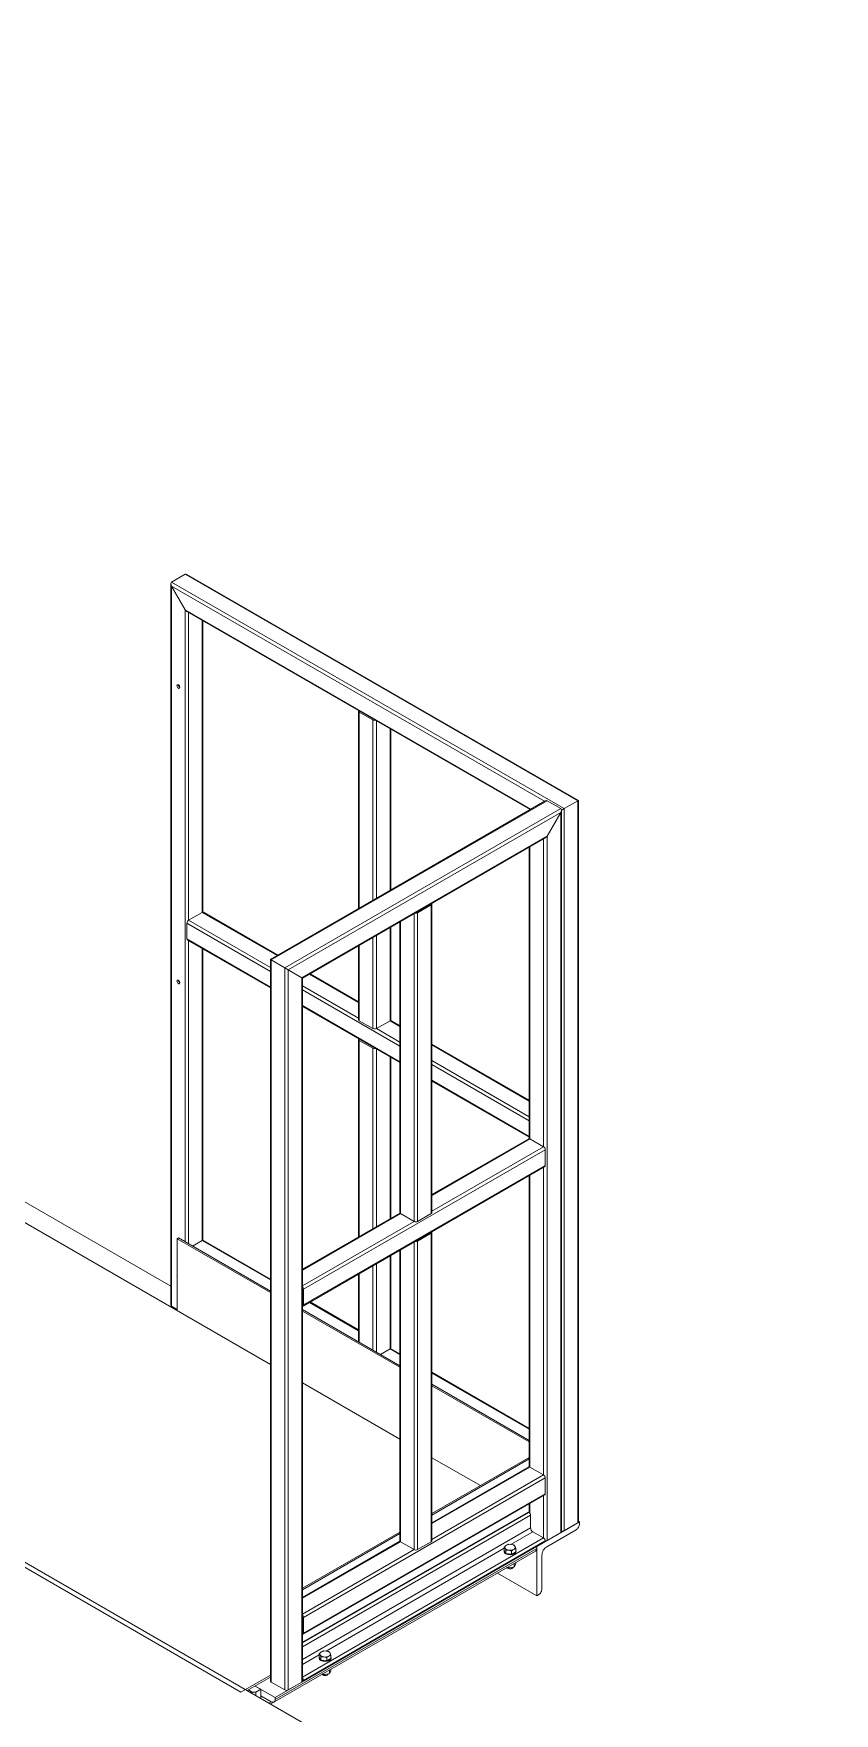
# Model space of a CAD drawing. Header units: millimetres. Extents: x -5 to 1510635, y -6 to 71285.
# Drawn here: x 1276119 to 1277114, y 12401 to 14490 of the extents above; entities that cross this region are included whole.
import ezdxf

# ---------------------------------------------------------------- set-up
doc = ezdxf.new("R2010")
doc.units = ezdxf.units.MM
doc.header["$LTSCALE"] = 1000
doc.linetypes.add('HIDDEN', pattern=[0.375, 0.25, -0.125])
doc.linetypes.add('PHANTOM', pattern=[2.5, 1.25, -0.25, 0.25, -0.25, 0.25, -0.25])
for name, color, linetype in [('2', 42, 'Continuous'), ('MP-4', 4, 'HIDDEN'), ('TR-PT-50020', 7, 'Continuous')]:
    doc.layers.add(name, color=color, linetype=linetype)

msp = doc.modelspace()

# ---------------------------------------------------------------- linework, layer by layer
at = {"layer": '2', "color": 6, "linetype": 'PHANTOM'}
msp.add_arc((1275218.259, 12212.212), 3135.026, 146.209252, 107.895356, dxfattribs=at)
at = {"layer": 'MP-4', "color": 1, "linetype": 'Continuous', "lineweight": 15}
for p, q in [((1276307.201, 13817.446), (1276290.23, 13807.648)), ((1276307.201, 13817.446), (1276290.23, 13807.648)), ((1276795.105, 13535.755), (1276307.201, 13817.446)), ((1276795.983, 13536.262), (1276309.322, 13817.236)), ((1276289.352, 13805.706), (1276289.352, 12908.277)), ((1276778.134, 13525.957), (1276290.23, 13807.648)), ((1276290.23, 13802.749), (1276307.201, 13773.355)), ((1276753.921, 13535.037), (1276290.23, 13802.749)), ((1276290.23, 13802.749), (1276290.23, 12907.052)), ((1276307.201, 13773.355), (1276290.23, 13802.749)), ((1276736.95, 13525.239), (1276307.201, 13773.355)), ((1276307.201, 13773.355), (1276307.201, 12987.069)), ((1276309.322, 13771.116), (1276736.072, 13524.732)), ((1276311.444, 13769.891), (1276311.443, 13387.152)), ((1276328.414, 13760.093), (1276328.414, 13396.95)), ((1276329.293, 13397.238), (1276329.293, 13759.586)), ((1276522.697, 13647.207), (1276522.697, 13401.54)), ((1276540.546, 13636.184), (1276523.576, 13645.982)), ((1276523.576, 13402.047), (1276523.576, 13645.982)), ((1276540.546, 13411.845), (1276540.546, 13636.184)), ((1276544.789, 13414.295), (1276544.789, 13635.169)), ((1276561.759, 13424.093), (1276561.759, 13625.371)), ((1276562.638, 13424.6), (1276562.638, 13624.864)), ((1276754.799, 13535.545), (1276413.095, 13338.262)), ((1276756.921, 13535.755), (1276413.974, 13337.754)), ((1276773.891, 13525.957), (1276430.945, 13327.956)), ((1276773.891, 13521.058), (1276435.187, 13325.507)), ((1276756.921, 13535.755), (1276773.891, 13525.957)), ((1276773.891, 13525.957), (1276756.921, 13535.755)), ((1276756.921, 13491.664), (1276773.891, 13521.058)), ((1276756.921, 13491.664), (1276773.891, 13521.058)), ((1276773.891, 13521.058), (1276773.891, 12625.361)), ((1276778.134, 13525.957), (1276774.77, 13524.015)), ((1276778.134, 13525.957), (1276774.77, 13524.015)), ((1276774.77, 12626.586), (1276774.77, 13524.015)), ((1276795.105, 13535.755), (1276778.134, 13525.957)), ((1276778.134, 13525.957), (1276795.105, 13535.755)), ((1276778.134, 13525.957), (1276778.134, 12627.811)), ((1276795.105, 13535.755), (1276795.104, 12637.609)), ((1276795.105, 13535.755), (1276795.983, 13536.262)), ((1276795.105, 13535.755), (1276795.983, 13536.262)), ((1276795.983, 12638.833), (1276795.983, 13536.262)), ((1276756.921, 13491.664), (1276452.158, 13315.709)), ((1276453.036, 13315.202), (1276754.799, 13489.425)), ((1276734.829, 13477.895), (1276734.829, 13115.546)), ((1276735.708, 13478.402), (1276735.708, 13115.259)), ((1276752.678, 13488.2), (1276752.678, 13105.461)), ((1276756.921, 13491.664), (1276756.921, 12615.563)), ((1276328.414, 13396.95), (1276311.443, 13387.152)), ((1276421.581, 13343.161), (1276328.414, 13396.95)), ((1276422.459, 13343.668), (1276329.914, 13397.099)), ((1276591.811, 13012.585), (1276591.811, 13395.323)), ((1276613.025, 13406.136), (1276596.054, 13396.338)), ((1276596.054, 13012.585), (1276596.054, 13396.338)), ((1276613.025, 13022.383), (1276613.025, 13406.136)), ((1276613.903, 13023.607), (1276613.903, 13407.361)), ((1276309.322, 13383.478), (1276309.322, 13363.882)), ((1276413.095, 13323.565), (1276309.322, 13383.478)), ((1276413.095, 13328.464), (1276311.443, 13387.152)), ((1276561.759, 13262.228), (1276561.759, 13377.973)), ((1276562.638, 13263.453), (1276562.638, 13378.48)), ((1276573.962, 13385.018), (1276573.962, 13023.607)), ((1276574.841, 13022.383), (1276574.841, 13385.525)), ((1276413.095, 13303.969), (1276309.322, 13363.882)), ((1276309.943, 13362.509), (1276413.095, 13302.954)), ((1276311.443, 13361.643), (1276311.443, 12984.62)), ((1276328.414, 13351.845), (1276328.414, 12988.702)), ((1276329.293, 12988.989), (1276329.293, 13351.338)), ((1276522.697, 13355.42), (1276522.697, 13263.453)), ((1276523.576, 13262.228), (1276523.576, 13355.927)), ((1276540.546, 13252.43), (1276540.546, 13365.725)), ((1276544.789, 13252.43), (1276544.789, 13368.175)), ((1276413.974, 13337.754), (1276413.095, 13338.262)), ((1276413.974, 13337.754), (1276413.095, 13338.262)), ((1276413.095, 13338.262), (1276413.095, 12440.833)), ((1276413.974, 13337.754), (1276430.945, 13327.956)), ((1276413.974, 13337.754), (1276430.945, 13327.956)), ((1276413.974, 13337.754), (1276413.974, 12439.608)), ((1276435.187, 13325.507), (1276430.945, 13327.956)), ((1276430.945, 13327.956), (1276430.945, 12429.81)), ((1276435.187, 13325.507), (1276430.945, 13327.956)), ((1276435.187, 13325.507), (1276452.158, 13315.709)), ((1276435.187, 13325.507), (1276435.187, 12429.81)), ((1276452.158, 13315.709), (1276435.187, 13325.507)), ((1276452.158, 13315.709), (1276453.036, 13315.202)), ((1276452.158, 13315.709), (1276452.158, 12439.608)), ((1276452.158, 13315.709), (1276453.036, 13315.202)), ((1276453.036, 12440.833), (1276453.036, 13315.202)), ((1276522.697, 13284.781), (1276461.522, 13320.101)), ((1276522.697, 13285.796), (1276462.4, 13320.608)), ((1276522.697, 13265.185), (1276453.036, 13305.404)), ((1276573.962, 13230.688), (1276453.036, 13300.505)), ((1276573.962, 13211.092), (1276453.036, 13280.909)), ((1276453.036, 13279.894), (1276573.962, 13210.078)), ((1276289.352, 12932.055), (1275736.566, 13251.206)), ((1276540.546, 13252.43), (1276523.576, 13262.228)), ((1276561.759, 13262.228), (1276544.789, 13252.43)), ((1276573.962, 13235.587), (1276544.789, 13252.43)), ((1276573.962, 13255.183), (1276561.759, 13262.228)), ((1276573.962, 13256.198), (1276562.447, 13262.846)), ((1275715.352, 13237.489), (1276413.095, 12834.647)), ((1276522.697, 13238.958), (1276522.697, 12993.292)), ((1276523.575, 12993.799), (1276523.576, 13237.734)), ((1276540.546, 13227.936), (1276523.576, 13237.734)), ((1276540.546, 13003.597), (1276540.546, 13227.936)), ((1276544.789, 13006.047), (1276544.789, 13226.921)), ((1276734.829, 13163.321), (1276613.903, 13233.138)), ((1276734.829, 13162.307), (1276613.903, 13232.123)), ((1276561.759, 13015.845), (1276561.759, 13217.123)), ((1276562.638, 13016.352), (1276562.638, 13216.616)), ((1276734.829, 13142.711), (1276613.903, 13212.527)), ((1276734.829, 13137.812), (1276613.903, 13207.628)), ((1276734.829, 13118.216), (1276613.903, 13188.032)), ((1276613.903, 13187.018), (1276734.829, 13117.201)), ((1276754.799, 13101.787), (1276454.279, 12928.281)), ((1276734.208, 13115.408), (1276613.903, 13045.95)), ((1276735.708, 13115.259), (1276613.903, 13044.935)), ((1276752.678, 13105.461), (1276613.903, 13025.339)), ((1276735.708, 13115.259), (1276752.678, 13105.461)), ((1276754.799, 13101.787), (1276754.799, 13082.191)), ((1276453.658, 12907.312), (1276754.178, 13080.818)), ((1276754.799, 13082.191), (1276454.279, 12908.685)), ((1276752.678, 13079.952), (1276752.678, 12697.213)), ((1276734.829, 13069.646), (1276734.829, 12707.298)), ((1276735.708, 13070.154), (1276735.708, 12707.011)), ((1276376.497, 12427.116), (1275344.121, 13023.158)), ((1276574.153, 13023), (1276453.036, 12953.073)), ((1276574.841, 13022.383), (1276453.036, 12952.059)), ((1276591.811, 13012.585), (1276574.841, 13022.383)), ((1276613.025, 13022.383), (1276596.054, 13012.585)), ((1276591.811, 13012.585), (1276453.036, 12932.463)), ((1276613.025, 12997.888), (1276596.054, 12988.09)), ((1276613.025, 12614.134), (1276613.025, 12997.888)), ((1276613.903, 12615.359), (1276613.903, 12999.112)), ((1276298.716, 12991.968), (1276297.089, 12991.029)), ((1276297.089, 12901.623), (1276297.089, 12991.029)), ((1276297.089, 12991.029), (1276413.095, 12924.053)), ((1276298.716, 12991.968), (1276413.095, 12925.931)), ((1276328.414, 12988.702), (1276316.393, 12981.762)), ((1276413.095, 12939.811), (1276328.414, 12988.702)), ((1276413.095, 12940.826), (1276329.914, 12988.851)), ((1276573.962, 12976.77), (1276573.962, 12615.359)), ((1276574.841, 12614.134), (1276574.841, 12977.277)), ((1276591.811, 12604.336), (1276591.811, 12987.075)), ((1276596.054, 12604.336), (1276596.054, 12988.09)), ((1276540.546, 12852.347), (1276540.546, 12957.477)), ((1276544.789, 12849.898), (1276544.789, 12959.927)), ((1276561.759, 12853.98), (1276561.759, 12969.724)), ((1276562.638, 12855.205), (1276562.638, 12970.232)), ((1276522.697, 12947.172), (1276522.697, 12862.652)), ((1276523.575, 12862.145), (1276523.575, 12947.679)), ((1276454.279, 12928.281), (1276454.279, 12908.685)), ((1276522.697, 12876.533), (1276461.522, 12911.852)), ((1276522.697, 12877.547), (1276462.4, 12912.36)), ((1276290.23, 12907.052), (1276297.089, 12903.092)), ((1276453.036, 12902.871), (1276573.962, 12833.054)), ((1276453.036, 12900.993), (1276573.962, 12831.176)), ((1276561.759, 12853.98), (1276549.738, 12847.04)), ((1276573.962, 12846.935), (1276561.759, 12853.98)), ((1276573.962, 12847.949), (1276562.447, 12854.597)), ((1276453.036, 12811.587), (1276573.962, 12741.77)), ((1276734.829, 12755.073), (1276613.903, 12824.889)), ((1276734.829, 12754.058), (1276613.903, 12823.875)), ((1276613.903, 12809.994), (1276734.829, 12740.178)), ((1276613.903, 12808.116), (1276734.829, 12738.3)), ((1277798.492, 11612.659), (1275889.304, 12714.929)), ((1276613.903, 12649.179), (1276734.829, 12718.996)), ((1276613.903, 12718.71), (1276674.119, 12683.945)), ((1276613.903, 12647.301), (1276734.829, 12717.118)), ((1276734.208, 12707.159), (1276613.903, 12637.702)), ((1276735.708, 12707.011), (1276613.903, 12636.687)), ((1276735.708, 12707.011), (1276752.678, 12697.213)), ((1276754.799, 12693.539), (1276454.279, 12520.033)), ((1276752.678, 12697.213), (1276613.903, 12617.091)), ((1276754.799, 12693.539), (1276754.799, 12673.943)), ((1276453.658, 12499.064), (1276754.178, 12672.569)), ((1276754.799, 12673.943), (1276454.279, 12500.437)), ((1276734.829, 12661.398), (1276734.829, 12650.284)), ((1276735.708, 12661.905), (1276735.708, 12649.232)), ((1276752.678, 12671.703), (1276752.678, 12618.829)), ((1276733.586, 12651.081), (1276453.036, 12489.105)), ((1276453.036, 12488.289), (1276734.293, 12650.672)), ((1276736.415, 12646.998), (1276453.036, 12483.39)), ((1276734.293, 12650.672), (1276733.586, 12651.081)), ((1276736.415, 12631.485), (1276736.415, 12646.998)), ((1276453.036, 12467.876), (1276736.415, 12631.485)), ((1276453.036, 12556.303), (1276573.962, 12626.119)), ((1276453.036, 12554.425), (1276573.962, 12624.241)), ((1276739.243, 12626.586), (1276712.03, 12610.874)), ((1276752.678, 12618.829), (1276739.243, 12626.586)), ((1276744.193, 12608.215), (1276797.226, 12638.833)), ((1276792.983, 12629.035), (1276756.567, 12608.011)), ((1276756.921, 12615.563), (1276773.891, 12625.361)), ((1276778.134, 12627.811), (1276795.104, 12637.609)), ((1276797.226, 12638.833), (1276795.983, 12639.551)), ((1276797.226, 12638.833), (1276797.226, 12636.384)), ((1276417.474, 12414.767), (1276742.743, 12602.561)), ((1276744.193, 12608.215), (1276418.924, 12420.42)), ((1276418.924, 12417.971), (1276744.193, 12605.765)), ((1276453.036, 12445.831), (1276752.678, 12618.829)), ((1276574.153, 12614.752), (1276453.036, 12544.825)), ((1276574.841, 12614.134), (1276453.036, 12543.81)), ((1276591.811, 12604.336), (1276453.036, 12524.215)), ((1276754.799, 12615.155), (1276454.279, 12441.649)), ((1276754.799, 12614.338), (1276454.279, 12440.833)), ((1276703.709, 12606.07), (1276482.22, 12478.194)), ((1276591.811, 12604.336), (1276574.841, 12614.134)), ((1276613.025, 12614.134), (1276596.054, 12604.336)), ((1276703.459, 12602.744), (1276703.459, 12602.091)), ((1276703.709, 12607.882), (1276703.709, 12603.866)), ((1276705.652, 12599.68), (1276703.709, 12603.866)), ((1276705.652, 12603.697), (1276704.68, 12606.264)), ((1276705.652, 12603.697), (1276705.652, 12599.68)), ((1276712.901, 12598.558), (1276705.652, 12599.68)), ((1276709.016, 12610.947), (1276712.641, 12610.86)), ((1276712.901, 12602.575), (1276709.276, 12603.61)), ((1276712.901, 12602.575), (1276712.901, 12598.558)), ((1276718.209, 12601.623), (1276712.901, 12598.558)), ((1276716.266, 12609.825), (1276717.237, 12608.206)), ((1276718.209, 12605.639), (1276718.209, 12601.623)), ((1276718.459, 12602.091), (1276718.459, 12602.744)), ((1276744.193, 12546.977), (1276744.193, 12608.215)), ((1276744.193, 12605.765), (1276744.193, 12608.215)), ((1276754.799, 12614.338), (1276754.799, 12615.155)), ((1276708.13, 12581.311), (1276708.661, 12581.005)), ((1276709.016, 12581.922), (1276709.016, 12583.089)), ((1276713.257, 12581.005), (1276713.787, 12581.311)), ((1276716.266, 12583.044), (1276716.266, 12587.167)), ((1276718.209, 12587.229), (1276718.209, 12588.396)), ((1276750.557, 12597.6), (1276750.557, 12555.551)), ((1276744.193, 12546.977), (1276695.331, 12575.188)), ((1276454.279, 12520.033), (1276454.279, 12500.437)), ((1276473.899, 12473.39), (1276453.036, 12461.344)), ((1276473.899, 12475.202), (1276473.899, 12471.185)), ((1276475.842, 12471.016), (1276474.871, 12473.583)), ((1276479.207, 12478.266), (1276482.831, 12478.179)), ((1276486.456, 12477.144), (1276487.428, 12475.525)), ((1276488.399, 12472.959), (1276488.399, 12468.942)), ((1276473.649, 12470.063), (1276473.649, 12469.41)), ((1276475.842, 12466.999), (1276473.899, 12471.185)), ((1276475.842, 12471.016), (1276475.842, 12466.999)), ((1276483.092, 12465.878), (1276475.842, 12466.999)), ((1276483.092, 12469.894), (1276479.467, 12470.929)), ((1276483.092, 12469.894), (1276483.092, 12465.878)), ((1276488.399, 12468.942), (1276483.092, 12465.878)), ((1276486.456, 12450.363), (1276486.456, 12454.487)), ((1276488.399, 12454.549), (1276488.399, 12455.715)), ((1276488.649, 12469.41), (1276488.649, 12470.063)), ((1276413.095, 12448.246), (1276376.497, 12427.116)), ((1276413.095, 12445.633), (1276384.417, 12429.075)), ((1276418.924, 12420.42), (1276394.175, 12434.709)), ((1276394.175, 12434.709), (1276401.246, 12430.627)), ((1276413.974, 12439.608), (1276430.945, 12429.81)), ((1276435.187, 12429.81), (1276452.158, 12439.608)), ((1276453.036, 12441.55), (1276454.279, 12440.833)), ((1276454.279, 12440.833), (1276454.279, 12441.649)), ((1276478.321, 12448.63), (1276478.851, 12448.324)), ((1276479.207, 12449.242), (1276479.207, 12450.408)), ((1276483.447, 12448.324), (1276483.978, 12448.63)), ((1276385.69, 12429.81), (1276390.639, 12426.952)), ((1276390.639, 12426.952), (1276394.882, 12426.952)), ((1276390.639, 12425.483), (1276390.639, 12426.952)), ((1276401.246, 12430.627), (1276394.882, 12426.952)), ((1276394.882, 12426.952), (1276394.882, 12423.033)), ((1276401.246, 12430.627), (1276401.246, 12419.359)), ((1276401.246, 12422.462), (1276413.974, 12415.113)), ((1276411.287, 12413.562), (1276413.974, 12415.113)), ((1276413.337, 12412.378), (1276417.467, 12414.763)), ((1276418.924, 12417.971), (1276418.924, 12420.42))]:
    msp.add_line(p, q, dxfattribs=at)
for centre, radius, start, end in [((1276714.351, 12596.564), 15.535, 120.94258, 133.234746), ((1276697.507, 12603.06), 7.856, 24.063212, 37.864302), ((1276707.117, 12589.156), 14.615, 81.502983, 95.755099), ((1276711.303, 12601.354), 9.861, 103.409646, 120.066424), ((1276710.003, 12594.754), 16.321, 67.435763, 80.699447), ((1276723.543, 12591.257), 15.535, 120.94258, 133.234746), ((1276720.496, 12596.047), 9.861, 103.409646, 120.066424), ((1276696.356, 12598.837), 22.887, 17.289076, 24.163803), ((1276712.005, 12593.227), 11.693, 244.910185, 255.191715), ((1276710.473, 12596.5), 14.65, 264.294056, 293.293895), ((1276705.91, 12590.394), 12.699, 324.635924, 345.571901), ((1276484.541, 12463.883), 15.535, 120.94258, 133.234746), ((1276467.697, 12470.379), 7.856, 24.063212, 37.864302), ((1276481.493, 12468.673), 9.861, 103.409646, 120.066424), ((1276480.194, 12462.073), 16.321, 67.435763, 80.699447), ((1276490.686, 12463.366), 9.861, 103.409646, 120.066424), ((1276466.546, 12466.157), 22.887, 17.289076, 24.163803), ((1276477.307, 12456.475), 14.615, 81.502983, 95.755099), ((1276493.733, 12458.576), 15.535, 120.94258, 133.234746), ((1276476.1, 12457.713), 12.699, 324.635924, 345.571901), ((1276482.195, 12460.546), 11.693, 245.086911, 255.191715), ((1276480.663, 12463.819), 14.65, 264.294056, 293.293895)]:
    msp.add_arc(centre, radius, start, end, dxfattribs=at)
for centre, major_axis, ratio, start_param, end_param in [((1276309.322, 13813.772), (-2.121, 3.674), 0.57735026, 5.49778717, 6.28318531), ((1276309.322, 13813.772), (-2.121, 3.674), 0.57735026, 5.49778717, 6.28318531), ((1276292.352, 13803.974), (2.121, -3.674), 0.57735026, 3.1415927, 4.71238903), ((1276292.352, 13803.974), (2.121, -3.674), 0.57735026, 3.14159265, 4.71238903), ((1276309.322, 13774.58), (2.121, -3.674), 0.57735026, 4.71238903, 5.49778717), ((1276309.322, 13774.58), (2.121, -3.674), 0.57735026, 4.71238903, 5.49778717), ((1276300.342, 13678.764), (1.25, -2.165), 0.57735029, 3.84988552, 5.57489244), ((1276525.697, 13647.207), (3, 0), 0.57735031, 2.78327317, 3.9269909), ((1276542.667, 13637.409), (3, 0), 0.57735031, 3.9269909, 5.07070862), ((1276754.799, 13532.081), (-2.121, -3.674), 0.5773503, 3.14159264, 3.9269909), ((1276754.799, 13532.081), (-2.121, -3.674), 0.5773503, 3.14159265, 3.9269909), ((1276771.77, 13522.283), (2.121, 3.674), 0.5773503, 4.71238897, 6.28318531), ((1276771.77, 13522.283), (2.121, 3.674), 0.5773503, 4.71238897, 6.2831853), ((1276754.799, 13492.889), (2.121, 3.674), 0.5773503, 3.9269909, 4.71238897), ((1276754.799, 13492.889), (2.121, 3.674), 0.5773503, 3.9269909, 4.71238897), ((1276328.414, 13394.501), (-1.5, -2.598), 0.5773502, 3.14159265, 3.92699083), ((1276593.933, 13397.563), (3, 0), 0.57735031, 4.35406954, 5.49778722), ((1276610.903, 13407.361), (-3, 0), 0.57735031, 2.35619457, 3.49991225), ((1276311.443, 13384.703), (1.5, 2.598), 0.5773502, 0.78539818, 2.35619451), ((1276311.443, 13365.107), (1.5, 2.598), 0.5773502, 2.35619451, 3.14159265), ((1276300.342, 13311.341), (1.25, -2.165), 0.57735029, 3.84988552, 5.57489244), ((1276525.697, 13263.453), (3, 0), 0.57735031, 3.14159265, 3.9269909), ((1276542.667, 13253.655), (3, 0), 0.57735031, 3.9269909, 5.49778722), ((1276559.638, 13263.453), (-3, 0), 0.57735031, 2.35619457, 3.14159265), ((1276525.697, 13238.958), (3, 0), 0.57735031, 2.78327317, 3.9269909), ((1276542.667, 13229.16), (3, 0), 0.57735031, 3.9269909, 5.07070862), ((1276735.708, 13112.81), (1.5, -2.598), 0.57735029, 2.35619439, 3.14159265), ((1276752.678, 13103.012), (-1.5, 2.598), 0.57735029, 3.92699072, 5.49778705), ((1276752.678, 13083.416), (-1.5, 2.598), 0.57735029, 3.14159265, 3.92699072), ((1276576.962, 13023.607), (3, 0), 0.57735031, 3.14159265, 3.9269909), ((1276610.903, 13023.607), (-3, 0), 0.57735031, 2.35619457, 3.14159265), ((1276593.933, 13013.809), (3, 0), 0.57735031, 3.9269909, 5.49778722), ((1276610.903, 12999.112), (-3, 0), 0.57735031, 2.35619457, 3.49991225), ((1276328.414, 12986.253), (-1.5, -2.598), 0.5773502, 3.14159265, 3.92699083), ((1276593.933, 12989.314), (3, 0), 0.57735031, 4.35406954, 5.49778722), ((1276298.716, 12942.978), (1.25, -2.165), 0.57735029, 3.52427451, 4.32970693), ((1276452.158, 12929.506), (-1.5, 2.598), 0.57735029, 3.92699072, 5.07070841), ((1276292.352, 12908.277), (3, 0), 0.57735031, 3.14159265, 3.9269909), ((1276452.158, 12909.91), (-1.5, 2.598), 0.57735029, 2.78327303, 3.92699072), ((1276559.638, 12855.205), (-3, 0), 0.57735031, 2.35619457, 3.14159265), ((1276735.708, 12704.561), (1.5, -2.598), 0.57735029, 2.35619439, 3.14159265), ((1276752.678, 12694.763), (-1.5, 2.598), 0.57735029, 3.92699072, 5.49778705), ((1276752.678, 12675.167), (-1.5, 2.598), 0.57735029, 3.14159265, 3.92699072), ((1276734.293, 12648.223), (-1.5, 2.598), 0.57735029, 3.92699072, 5.49778705), ((1276739.243, 12629.852), (-2, 3.464), 0.57735029, 0.78539807, 2.35619439), ((1276771.77, 12626.586), (-3, 0), 0.57735031, 2.35619457, 3.14159265), ((1276776.013, 12629.035), (-3, 0), 0.57735031, 1.14371786, 2.35619457), ((1276792.983, 12633.934), (-3, -5.196), 0.5773502, 0.78539818, 2.35619451), ((1276792.983, 12638.833), (-3, 0), 0.57735031, 2.35619457, 3.14159265), ((1276576.962, 12615.359), (3, 0), 0.57735031, 3.14159265, 3.9269909), ((1276593.933, 12605.561), (3, 0), 0.57735031, 3.9269909, 5.49778722), ((1276610.903, 12615.359), (-3, 0), 0.57735031, 2.35619457, 3.14159265), ((1276710.959, 12602.744), (-7.5, 0), 0.57735031, 6.02266995, 6.28318531), ((1276710.959, 12602.744), (-7.5, 0), 0.57735031, 0, 3.4006141), ((1276710.959, 12602.091), (-7.5, 0), 0.57735031, 0, 3.14159265), ((1276710.959, 12607.235), (6.5, 0), 0.57735031, 2.35619457, 3.40339212), ((1276710.959, 12607.235), (-6.5, 0), 0.57735031, 0.26179947, 1.30899702), ((1276710.959, 12607.235), (6.5, 0), 0.57735031, 1.30899702, 2.35619457), ((1276710.959, 12607.235), (-6.5, 0), 0.57735031, 1.30899702, 2.35619457), ((1276710.959, 12607.235), (6.5, 0), 0.57735031, 0.26179947, 1.30899702), ((1276710.959, 12607.235), (-6.5, 0), 0.57735031, 2.35619457, 3.40339212), ((1276739.243, 12608.623), (-3.5, 6.062), 0.57735029, 3.14159265, 3.92699072), ((1276756.567, 12601.07), (-4.25, -7.361), 0.5773502, 3.92699083, 5.49778716), ((1276752.678, 12616.38), (-1.5, 2.598), 0.57735029, 3.92699072, 5.49778705), ((1276754.799, 12616.788), (-3, 0), 0.57735031, 1.57079644, 2.35619457), ((1276710.959, 12582.944), (4, 0), 0.57735031, 3.52893636, 6.28318531), ((1276710.959, 12582.332), (-3.25, 0), 0.57735031, 0.78539828, 2.35619438), ((1276746.314, 12553.101), (-3, -5.196), 0.5773502, 0.78539818, 2.35619451), ((1276452.158, 12521.258), (-1.5, 2.598), 0.57735029, 3.92699072, 5.07070841), ((1276452.158, 12501.662), (-1.5, 2.598), 0.57735029, 2.78327303, 3.92699072), ((1276481.149, 12474.554), (6.5, 0), 0.57735031, 2.35619457, 3.40339212), ((1276481.149, 12474.554), (-6.5, 0), 0.57735031, 0.26179947, 1.30899702), ((1276481.149, 12474.554), (6.5, 0), 0.57735031, 1.30899702, 2.35619457), ((1276481.149, 12474.554), (6.5, 0), 0.57735031, 0.26179947, 1.30899702), ((1276481.149, 12474.554), (-6.5, 0), 0.57735031, 2.35619457, 3.40339212), ((1276481.149, 12470.063), (-7.5, 0), 0.57735031, 6.02266995, 6.28318531), ((1276481.149, 12470.063), (-7.5, 0), 0.57735031, 0, 3.4006141), ((1276481.149, 12469.41), (-7.5, 0), 0.57735031, 0, 3.14159265), ((1276481.149, 12474.554), (-6.5, 0), 0.57735031, 1.30899702, 2.35619457), ((1276416.095, 12440.833), (3, 0), 0.57735031, 3.14159265, 3.9269909), ((1276450.036, 12440.833), (-3, 0), 0.57735031, 2.35619457, 3.14159265), ((1276452.158, 12442.874), (1.5, -2.598), 0.57735029, 0.78539807, 1.92911576), ((1276481.149, 12450.263), (4, 0), 0.57735031, 3.52893169, 6.28318531), ((1276481.149, 12449.651), (-3.25, 0), 0.57735031, 0.78539828, 2.35619438), ((1276413.974, 12420.829), (-3.5, 6.062), 0.57735029, 2.35619439, 3.92699072), ((1276433.066, 12431.035), (-3, 0), 0.57735031, 0.78539824, 2.35619457)]:
    msp.add_ellipse(centre, major_axis=major_axis, ratio=ratio, start_param=start_param, end_param=end_param, dxfattribs=at)
for centre in [(1276298.716, 13677.825), (1276298.716, 13310.402)]:
    msp.add_ellipse(centre, major_axis=(1.25, -2.165), ratio=0.57735029, dxfattribs=at)
at = {"layer": 'TR-PT-50020', "color": 7, "linetype": 'Continuous', "lineweight": 15}
msp.add_line((1276746.314, 12548.202), (1276744.193, 12546.977), dxfattribs=at)

doc.saveas('drawing.dxf')
